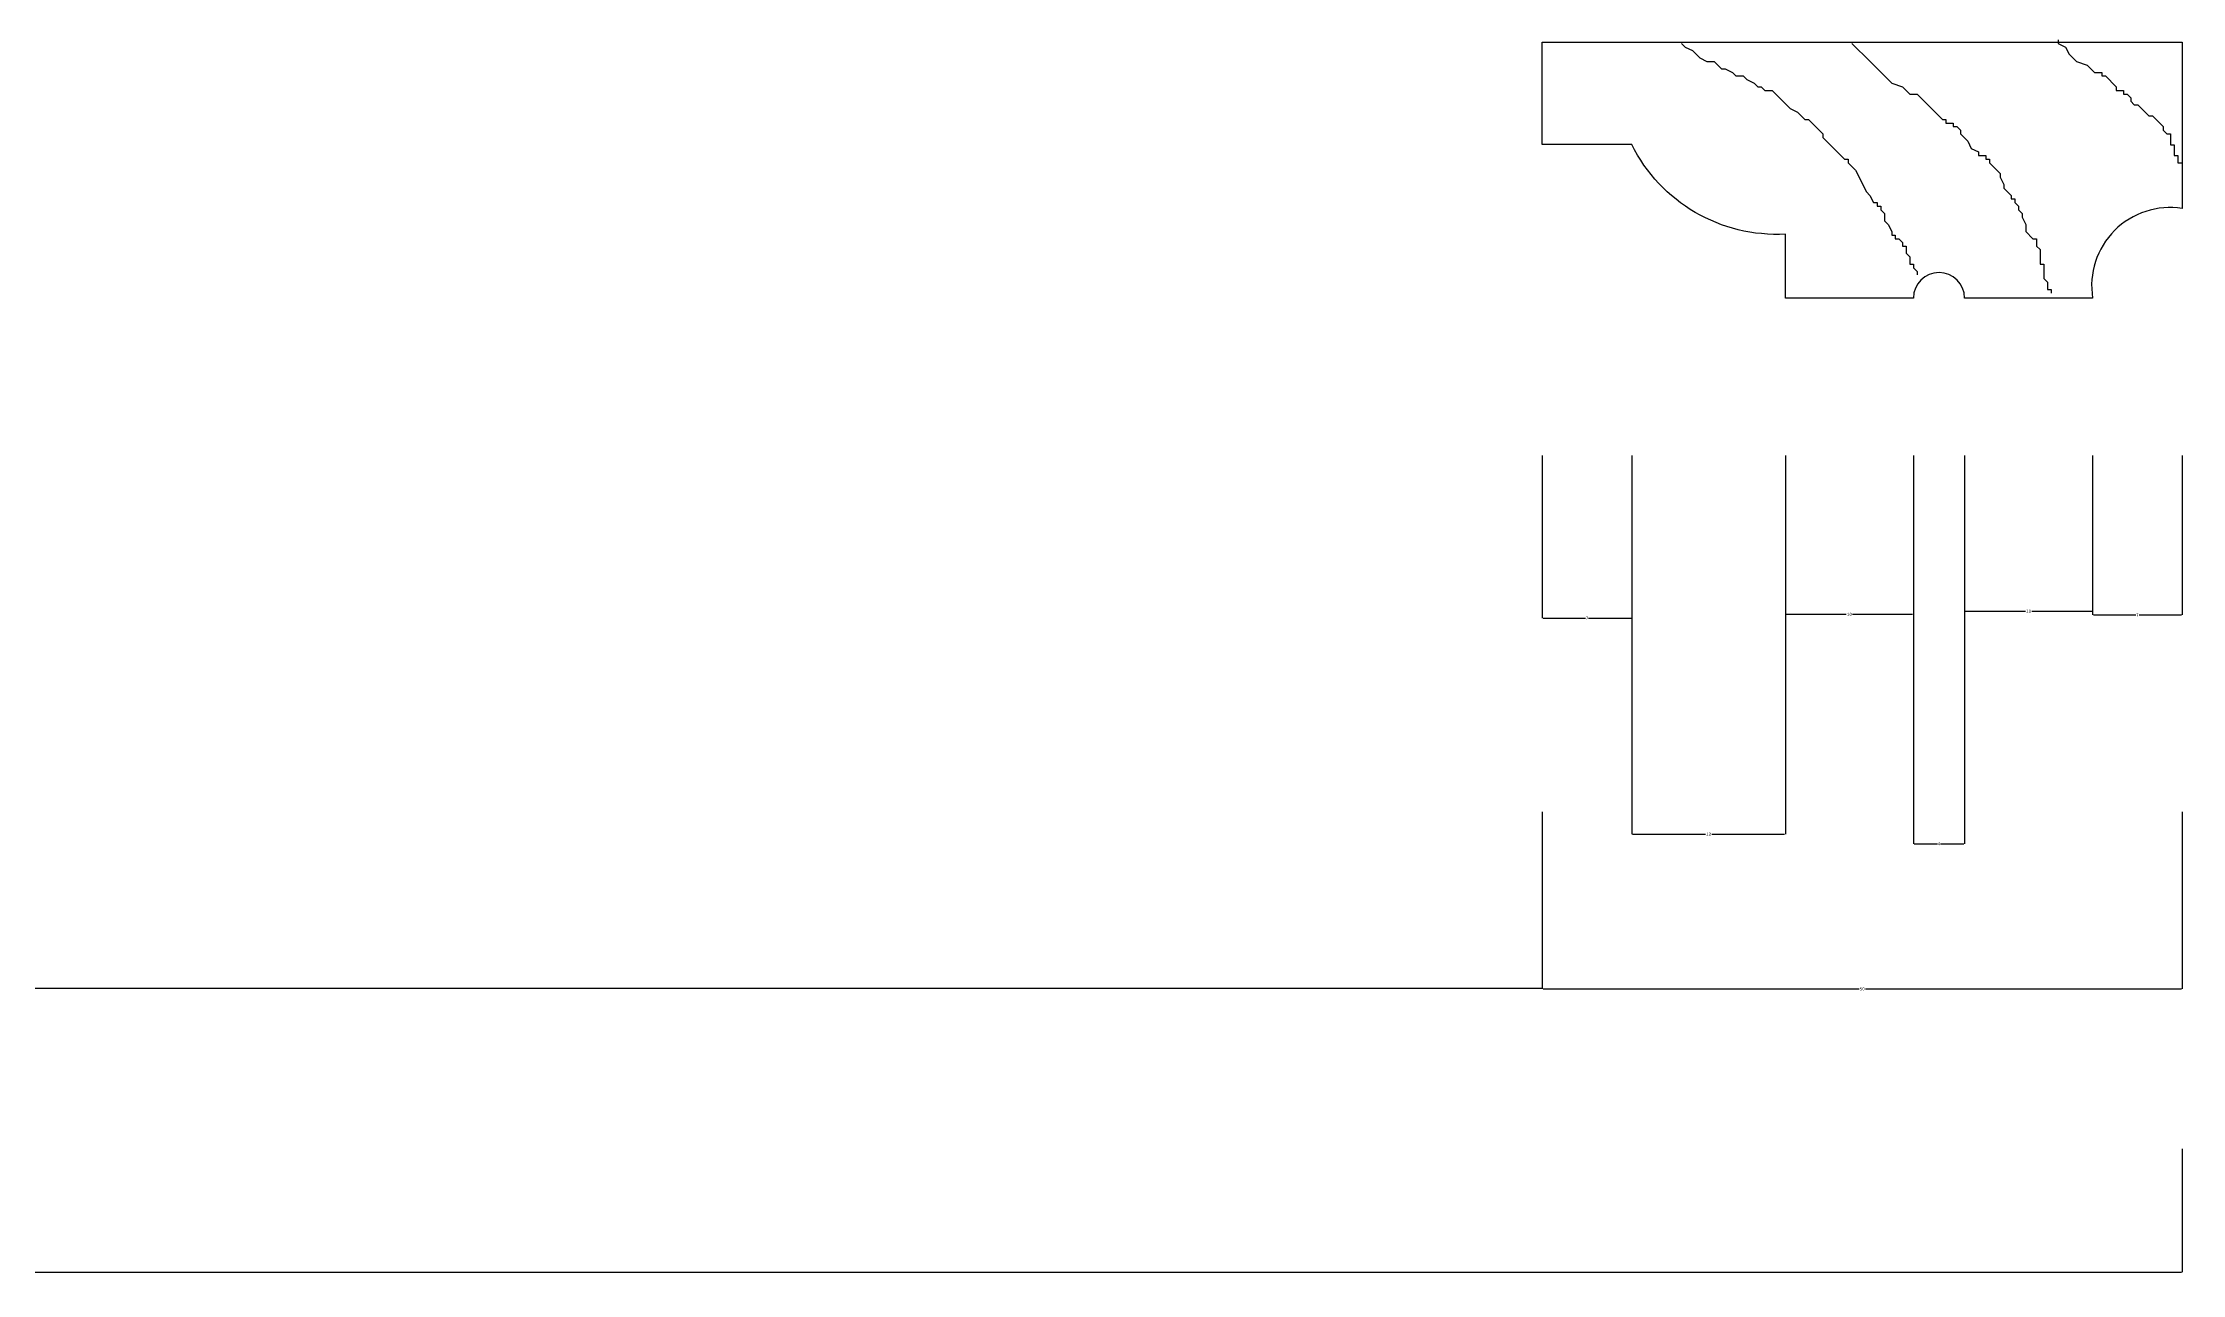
# Model space of a CAD drawing. Header units: metres. Extents: x 147 to 3568, y 251 to 4651.
# Drawn here: x 1812 to 2480, y 251 to 636 of the extents above; entities that cross this region are included whole.
import ezdxf

# ---------------------------------------------------------------- set-up
doc = ezdxf.new("R2010")
doc.units = ezdxf.units.M
for name, color, linetype in [('4', 4, 'Continuous'), ('BH', 3, 'Continuous'), ('DIM', 3, 'Continuous'), ('TEXT', 3, 'Continuous')]:
    doc.layers.add(name, color=color, linetype=linetype)
doc.dimstyles.get("Standard").update_dxf_attribs({"dimtxt": 2.5, "dimasz": 2.5, "dimexe": 1.25, "dimexo": 0.625, "dimtad": 1, "dimcen": 2.5, "dimazin": 3, "dimtfac": 1, "dimtmove": 0, "dimatfit": 3})

# ---------------------------------------------------------------- blocks, each defined once
blk = doc.blocks.new('*D4')
for p, q in [((428, 290.44), (428, 251.69)), ((2480.32, 290.22), (2480.32, 251.69)), ((428.25, 251.69), (1452.66, 251.69)), ((1455.66, 251.69), (2480.07, 251.69))]:
    blk.add_line(p, q)
at = {"layer": 'Defpoints'}
for p in [(428, 290.44), (2480.32, 290.22), (428, 251.69)]:
    blk.add_point(p, dxfattribs=at)
at = {"layer": 'TEXT', "insert": (1454.16, 251.69), "char_height": 1, "attachment_point": 5}
blk.add_mtext('505', dxfattribs=at)
blk = doc.blocks.new('*D5')
for p, q in [((1068, 395.57), (1068, 340.44)), ((2280.32, 395.57), (2280.32, 340.44)), ((1068.25, 340.44), (1672.66, 340.44)), ((1675.66, 340.44), (2280.07, 340.44))]:
    blk.add_line(p, q)
at = {"layer": 'Defpoints'}
for p in [(1068, 395.57), (2280.32, 395.57), (1068, 340.44)]:
    blk.add_point(p, dxfattribs=at)
at = {"layer": 'DIM', "insert": (1674.16, 340.44), "char_height": 1, "attachment_point": 5}
blk.add_mtext('295', dxfattribs=at)
blk = doc.blocks.new('*D25')
for p, q in [((2452.32, 506.94), (2452.32, 457.17)), ((2480.32, 506.94), (2480.32, 457.17)), ((2452.57, 457.17), (2465.82, 457.17)), ((2466.82, 457.17), (2480.07, 457.17))]:
    blk.add_line(p, q)
at = {"layer": 'Defpoints'}
for p in [(2452.32, 506.94), (2480.32, 506.94), (2452.32, 457.17)]:
    blk.add_point(p, dxfattribs=at)
at = {"layer": 'DIM', "insert": (2466.32, 457.17), "char_height": 1, "attachment_point": 5}
blk.add_mtext('7', dxfattribs=at)
blk = doc.blocks.new('*D26')
for p, q in [((2280.32, 506.94), (2280.32, 456.08)), ((2308.32, 506.94), (2308.32, 456.08)), ((2280.57, 456.08), (2293.82, 456.08)), ((2294.82, 456.08), (2308.07, 456.08))]:
    blk.add_line(p, q)
at = {"layer": 'Defpoints'}
for p in [(2280.32, 506.94), (2308.32, 506.94), (2280.32, 456.08)]:
    blk.add_point(p, dxfattribs=at)
at = {"layer": 'DIM', "insert": (2294.32, 456.08), "char_height": 1, "attachment_point": 5}
blk.add_mtext('7', dxfattribs=at)
blk = doc.blocks.new('*D27')
for p, q in [((2356.32, 487.38), (2356.32, 457.31)), ((2396.32, 487.38), (2396.32, 457.31)), ((2356.57, 457.31), (2375.32, 457.31)), ((2377.32, 457.31), (2396.07, 457.31))]:
    blk.add_line(p, q)
at = {"layer": 'Defpoints'}
for p in [(2356.32, 487.38), (2396.32, 487.38), (2356.32, 457.31)]:
    blk.add_point(p, dxfattribs=at)
at = {"layer": 'DIM', "insert": (2376.32, 457.31), "char_height": 1, "attachment_point": 5}
blk.add_mtext('10', dxfattribs=at)
blk = doc.blocks.new('*D28')
for p, q in [((2412.32, 487.38), (2412.32, 458.3)), ((2452.32, 487.38), (2452.32, 458.3)), ((2412.57, 458.3), (2431.32, 458.3)), ((2433.32, 458.3), (2452.07, 458.3))]:
    blk.add_line(p, q)
at = {"layer": 'Defpoints'}
for p in [(2412.32, 487.38), (2452.32, 487.38), (2412.32, 458.3)]:
    blk.add_point(p, dxfattribs=at)
at = {"layer": 'DIM', "insert": (2432.32, 458.3), "char_height": 1, "attachment_point": 5}
blk.add_mtext('10', dxfattribs=at)
blk = doc.blocks.new('*D29')
for p, q in [((2308.32, 506.94), (2308.32, 388.57)), ((2356.32, 506.94), (2356.32, 388.57)), ((2308.57, 388.57), (2331.32, 388.57)), ((2333.32, 388.57), (2356.07, 388.57))]:
    blk.add_line(p, q)
at = {"layer": 'Defpoints'}
for p in [(2308.32, 506.94), (2356.32, 506.94), (2308.32, 388.57)]:
    blk.add_point(p, dxfattribs=at)
at = {"layer": 'DIM', "insert": (2332.32, 388.57), "char_height": 1, "attachment_point": 5}
blk.add_mtext('12', dxfattribs=at)
blk = doc.blocks.new('*D30')
for p, q in [((2396.32, 506.94), (2396.32, 385.54)), ((2412.32, 506.94), (2412.32, 385.54)), ((2396.57, 385.54), (2403.82, 385.54)), ((2404.82, 385.54), (2412.07, 385.54))]:
    blk.add_line(p, q)
at = {"layer": 'Defpoints'}
for p in [(2396.32, 506.94), (2412.32, 506.94), (2396.32, 385.54)]:
    blk.add_point(p, dxfattribs=at)
at = {"layer": 'DIM', "insert": (2404.32, 385.54), "char_height": 1, "attachment_point": 5}
blk.add_mtext('4', dxfattribs=at)
blk = doc.blocks.new('*D31')
for p, q in [((2280.32, 395.57), (2280.32, 340.22)), ((2480.32, 395.57), (2480.32, 340.22)), ((2280.57, 340.22), (2379.32, 340.22)), ((2381.32, 340.22), (2480.07, 340.22))]:
    blk.add_line(p, q)
at = {"layer": 'Defpoints'}
for p in [(2280.32, 395.57), (2480.32, 395.57), (2280.32, 340.22)]:
    blk.add_point(p, dxfattribs=at)
at = {"layer": 'DIM', "insert": (2380.32, 340.22), "char_height": 1, "attachment_point": 5}
blk.add_mtext('50', dxfattribs=at)

msp = doc.modelspace()

# ---------------------------------------------------------------- linework, layer by layer
at = {"layer": '4'}
msp.add_lwpolyline([(2452.32, 556.12), (2412.32, 556.12, 1), (2396.32, 556.12), (2356.32, 556.12), (2356.32, 576.12, -0.3), (2308.32, 604.12), (2280.32, 604.12), (2280.32, 636.12), (2480.32, 636.12), (2480.32, 584.12, 0.51)], format="xyb", close=True, dxfattribs=at)
at = {"layer": 'BH'}
for p, q in [((2323.89, 635.73), (2325.02, 634.6)), ((2377.08, 635.73), (2378.21, 634.6)), ((2441.58, 636.86), (2441.58, 635.73)), ((2441.58, 635.73), (2443.85, 634.6)), ((2325.02, 634.6), (2327.29, 633.47)), ((2327.29, 633.47), (2329.55, 631.21)), ((2329.55, 631.21), (2331.81, 630.08)), ((2331.81, 630.08), (2334.08, 630.08)), ((2334.08, 630.08), (2336.34, 627.82)), ((2378.21, 634.6), (2381.61, 631.21)), ((2381.61, 631.21), (2389.53, 623.29)), ((2443.85, 634.6), (2444.98, 632.34)), ((2444.98, 632.34), (2447.24, 630.08)), ((2447.24, 630.08), (2450.64, 628.95)), ((2450.64, 628.95), (2452.9, 626.68)), ((2336.34, 627.82), (2337.47, 627.82)), ((2337.47, 627.82), (2339.74, 626.68)), ((2339.74, 626.68), (2340.87, 625.55)), ((2340.87, 625.55), (2343.13, 625.55)), ((2343.13, 625.55), (2344.26, 624.42)), ((2344.26, 624.42), (2346.53, 623.29)), ((2346.53, 623.29), (2347.66, 622.16)), ((2347.66, 622.16), (2348.79, 622.16)), ((2348.79, 622.16), (2349.92, 621.03)), ((2389.53, 623.29), (2392.92, 622.16)), ((2392.92, 622.16), (2395.19, 619.9)), ((2452.9, 626.68), (2455.16, 626.68)), ((2455.16, 626.68), (2455.16, 625.55)), ((2455.16, 625.55), (2456.3, 625.55)), ((2456.3, 625.55), (2459.69, 622.16)), ((2459.69, 622.16), (2459.69, 621.03)), ((2349.92, 621.03), (2352.18, 621.03)), ((2352.18, 621.03), (2357.84, 615.37)), ((2357.84, 615.37), (2360.11, 614.24)), ((2395.19, 619.9), (2397.45, 619.9)), ((2397.45, 619.9), (2405.37, 611.98)), ((2459.69, 621.03), (2461.95, 621.03)), ((2461.95, 621.03), (2461.95, 619.9)), ((2461.95, 619.9), (2463.09, 619.9)), ((2463.09, 619.9), (2464.22, 618.77)), ((2464.22, 618.77), (2464.22, 617.64)), ((2464.22, 617.64), (2465.35, 616.51)), ((2465.35, 616.51), (2466.48, 616.51)), ((2466.48, 616.51), (2467.61, 615.37)), ((2467.61, 615.37), (2468.74, 614.24)), ((2360.11, 614.24), (2362.37, 611.98)), ((2362.37, 611.98), (2363.5, 611.98)), ((2363.5, 611.98), (2368.03, 607.46)), ((2405.37, 611.98), (2406.5, 611.98)), ((2406.5, 611.98), (2406.5, 610.85)), ((2406.5, 610.85), (2408.77, 610.85)), ((2408.77, 610.85), (2408.77, 609.72)), ((2408.77, 609.72), (2409.9, 609.72)), ((2409.9, 609.72), (2411.03, 608.59)), ((2411.03, 608.59), (2411.03, 607.46)), ((2468.74, 614.24), (2469.88, 613.11)), ((2469.88, 613.11), (2471.01, 613.11)), ((2471.01, 613.11), (2474.4, 609.72)), ((2474.4, 609.72), (2474.4, 608.59)), ((2474.4, 608.59), (2475.53, 607.46)), ((2368.03, 607.46), (2368.03, 606.33)), ((2368.03, 606.33), (2373.68, 600.67)), ((2411.03, 607.46), (2413.29, 605.2)), ((2413.29, 605.2), (2414.42, 602.93)), ((2414.42, 602.93), (2416.69, 601.8)), ((2416.69, 601.8), (2416.69, 600.67)), ((2475.53, 607.46), (2476.67, 607.46)), ((2476.67, 607.46), (2476.67, 604.07)), ((2476.67, 604.07), (2477.8, 604.07)), ((2477.8, 604.07), (2477.8, 600.67)), ((2373.68, 600.67), (2374.82, 599.54)), ((2374.82, 599.54), (2375.95, 599.54)), ((2375.95, 599.54), (2375.95, 598.41)), ((2375.95, 598.41), (2378.21, 596.15)), ((2378.21, 596.15), (2381.61, 589.36)), ((2416.69, 600.67), (2418.95, 600.67)), ((2418.95, 600.67), (2418.95, 599.54)), ((2418.95, 599.54), (2420.08, 599.54)), ((2420.08, 599.54), (2420.08, 598.41)), ((2420.08, 598.41), (2423.48, 595.02)), ((2477.8, 600.67), (2478.93, 600.67)), ((2478.93, 600.67), (2478.93, 598.41)), ((2478.93, 598.41), (2480.06, 598.41)), ((2381.61, 589.36), (2382.74, 588.23)), ((2423.48, 595.02), (2423.48, 593.89)), ((2423.48, 593.89), (2424.61, 591.62)), ((2424.61, 591.62), (2424.61, 590.49)), ((2424.61, 590.49), (2426.87, 588.23)), ((2382.74, 588.23), (2383.87, 585.97)), ((2383.87, 585.97), (2385, 585.97)), ((2385, 585.97), (2385, 584.84)), ((2385, 584.84), (2386.13, 584.84)), ((2386.13, 584.84), (2386.13, 583.71)), ((2386.13, 583.71), (2387.26, 582.58)), ((2387.26, 582.58), (2387.26, 580.31)), ((2426.87, 588.23), (2426.87, 587.1)), ((2426.87, 587.1), (2428, 587.1)), ((2428, 587.1), (2428, 585.97)), ((2428, 585.97), (2429.14, 584.84)), ((2429.14, 584.84), (2429.14, 583.71)), ((2429.14, 583.71), (2430.27, 582.58)), ((2430.27, 582.58), (2430.27, 581.45)), ((2387.26, 580.31), (2388.4, 579.18)), ((2388.4, 579.18), (2389.53, 576.92)), ((2389.53, 576.92), (2389.53, 575.79)), ((2389.53, 575.79), (2390.66, 575.79)), ((2390.66, 575.79), (2390.66, 574.66)), ((2430.27, 581.45), (2431.4, 579.18)), ((2431.4, 579.18), (2431.4, 576.92)), ((2431.4, 576.92), (2433.66, 574.66)), ((2390.66, 574.66), (2391.79, 574.66)), ((2391.79, 574.66), (2392.92, 573.53)), ((2392.92, 573.53), (2392.92, 572.4)), ((2392.92, 572.4), (2394.05, 572.4)), ((2394.05, 572.4), (2394.05, 570.14)), ((2394.05, 570.14), (2395.19, 569.01)), ((2395.19, 569.01), (2395.19, 566.74)), ((2433.66, 574.66), (2434.79, 574.66)), ((2434.79, 574.66), (2434.79, 572.4)), ((2434.79, 572.4), (2435.93, 571.27)), ((2435.93, 571.27), (2435.93, 566.74)), ((2395.19, 566.74), (2396.32, 566.74)), ((2396.32, 566.74), (2396.32, 565.61)), ((2396.32, 565.61), (2397.45, 564.48)), ((2397.45, 564.48), (2397.45, 563.35)), ((2435.93, 566.74), (2437.06, 566.74)), ((2437.06, 566.74), (2437.06, 562.22)), ((2437.06, 562.22), (2438.19, 561.09)), ((2438.19, 561.09), (2438.19, 558.83)), ((2438.19, 558.83), (2439.32, 558.83)), ((2439.32, 558.83), (2439.32, 557.7))]:
    msp.add_line(p, q, dxfattribs=at)

# ---------------------------------------------------------------- dimensions: what is measured, and where the dimension line sits
at = {"layer": 'DIM'}
for base, p1, p2, text, picture, middle in [((2280.32, 456.08), (2280.32, 506.94), (2308.32, 506.94), '7', '*D26', (2294.32, 456.08)), ((2308.32, 388.57), (2308.32, 506.94), (2356.32, 506.94), '12', '*D29', (2332.32, 388.57)), ((2396.32, 385.54), (2396.32, 506.94), (2412.32, 506.94), '4', '*D30', (2404.32, 385.54)), ((2452.32, 457.17), (2452.32, 506.94), (2480.32, 506.94), '7', '*D25', (2466.32, 457.17)), ((2356.32, 457.31), (2356.32, 487.38), (2396.32, 487.38), '10', '*D27', (2376.32, 457.31)), ((2412.32, 458.3), (2412.32, 487.38), (2452.32, 487.38), '10', '*D28', (2432.32, 458.3)), ((1068, 340.44), (1068, 395.57), (2280.32, 395.57), '295', '*D5', (1674.16, 340.44)), ((2280.32, 340.22), (2280.32, 395.57), (2480.32, 395.57), '50', '*D31', (2380.32, 340.22))]:
    dim = msp.add_linear_dim(base=base, p1=p1, p2=p2, text=text, dimstyle='Standard', dxfattribs=at)
    dim.commit()
    dim.dimension.update_dxf_attribs({"geometry": picture, "text_midpoint": middle})
at = {"layer": 'TEXT'}
dim = msp.add_linear_dim(base=(428, 251.69), p1=(428, 290.44), p2=(2480.32, 290.22), text='505', dimstyle='Standard', dxfattribs=at)
dim.commit()
dim.dimension.update_dxf_attribs({"geometry": '*D4', "text_midpoint": (1454.16, 251.69)})

doc.saveas('drawing.dxf')
